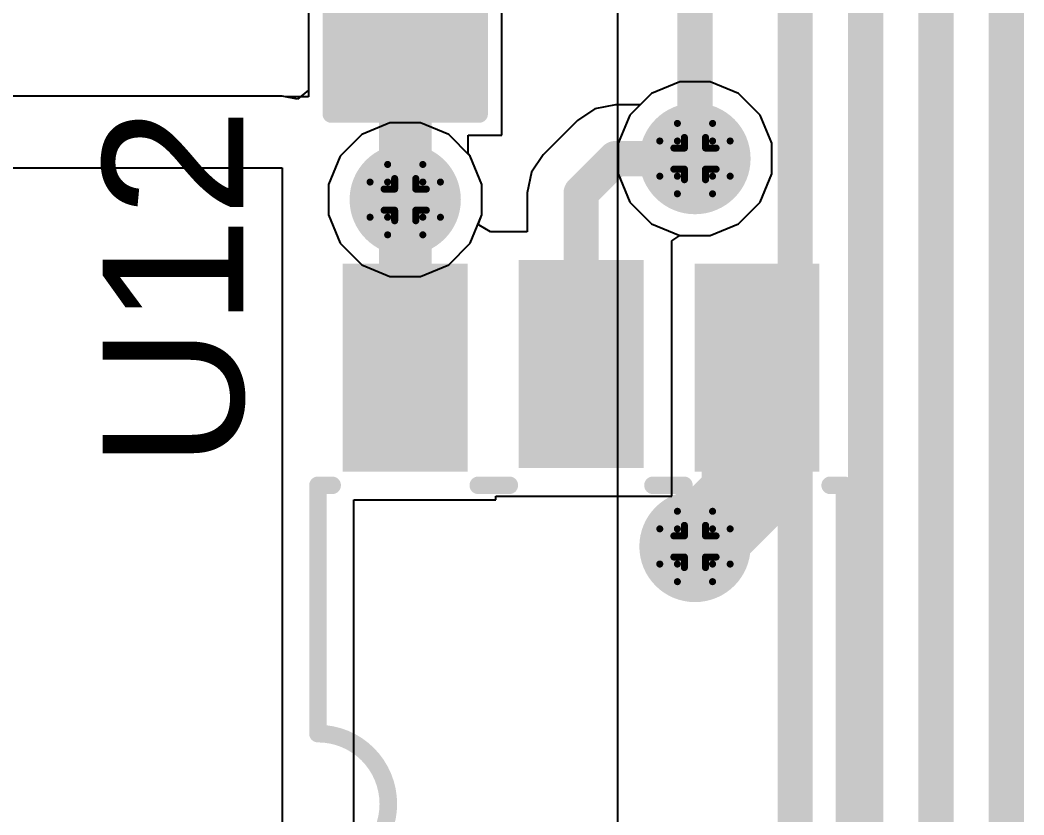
# Model space of a CAD drawing. Header units: inches. Extents: x -3 to 5259, y -3 to 5282.
# Drawn here: x 58.71 to 65.96, y 19.22 to 24.95 of the extents above; entities that cross this region are included whole.
import ezdxf

# ---------------------------------------------------------------- set-up
doc = ezdxf.new("R2010")
doc.units = ezdxf.units.IN
for name, color, linetype in [('Bottom Layer', 5, 'Continuous'), ('Bottom Solder', 6, 'Continuous'), ('Drill Drawing', 1, 'Continuous'), ('Layer 1', 16, 'Continuous'), ('Layer 2', 76, 'Continuous'), ('Top Layer', 1, 'Continuous'), ('Top Overlay', 2, 'Continuous'), ('Top Paste', 8, 'Continuous'), ('Top Solder', 216, 'Continuous'), ('Via Holes', 16, 'Continuous')]:
    doc.layers.add(name, color=color, linetype=linetype)
doc.styles.add('Arial', font='', dxfattribs={"height": 0.2})
doc.styles.get('Arial').set_extended_font_data('Arial')

# ---------------------------------------------------------------- blocks, each defined once
blk = doc.blocks.new('SO_5_16')
at = {"layer": 'Top Layer'}
for points in [[(-3.84985387, 0.8699995300000001), (-3.84985387, 1.67000047), (-2.44985413, 1.67000047), (-2.44985413, 0.8699995300000001)], [(2.44985413, 0.8699995300000001), (2.44985413, 1.67000047), (3.84985387, 1.67000047), (3.84985387, 0.8699995300000001)], [(2.47500013, -0.4000004699999999), (2.47500013, 0.4000004700000001), (3.87499987, 0.4000004699999999), (3.87499987, -0.4000004700000001)], [(-3.87499987, -1.67000047), (-3.87499987, -0.8699995300000001), (-2.47500013, -0.8699995300000001), (-2.47500013, -1.67000047)], [(2.44985413, -1.67000047), (2.44985413, -0.8699995300000001), (3.84985387, -0.8699995300000001), (3.84985387, -1.67000047)]]:
    blk.add_hatch(color=1, dxfattribs=at).paths.add_polyline_path(points)
at = {"layer": 'Top Paste'}
for points in [[(-3.84985387, 0.8699995300000001), (-3.84985387, 1.67000047), (-2.44985413, 1.67000047), (-2.44985413, 0.8699995300000001)], [(2.44985413, 0.8699995300000001), (2.44985413, 1.67000047), (3.84985387, 1.67000047), (3.84985387, 0.8699995300000001)], [(2.47500013, -0.4000004699999999), (2.47500013, 0.4000004700000001), (3.87499987, 0.4000004699999999), (3.87499987, -0.4000004700000001)], [(-3.87499987, -1.67000047), (-3.87499987, -0.8699995300000001), (-2.47500013, -0.8699995300000001), (-2.47500013, -1.67000047)], [(2.44985413, -1.67000047), (2.44985413, -0.8699995300000001), (3.84985387, -0.8699995300000001), (3.84985387, -1.67000047)]]:
    blk.add_hatch(color=8, dxfattribs=at).paths.add_polyline_path(points)
at = {"layer": 'Top Solder'}
for points in [[(-3.90065387, 0.81919953), (-3.90065387, 1.72080047), (-2.39905413, 1.72080047), (-2.39905413, 0.81919953)], [(2.39905413, 0.81919953), (2.39905413, 1.72080047), (3.90065387, 1.72080047), (3.90065387, 0.81919953)], [(2.42420013, -0.4508004699999999), (2.42420013, 0.45080047), (3.92579987, 0.4508004699999999), (3.92579987, -0.45080047)], [(-3.92579987, -1.72080047), (-3.92579987, -0.81919953), (-2.42420013, -0.81919953), (-2.42420013, -1.72080047)], [(2.39905413, -1.72080047), (2.39905413, -0.81919953), (3.90065387, -0.81919953), (3.90065387, -1.72080047)]]:
    blk.add_hatch(color=216, dxfattribs=at).paths.add_polyline_path(points)
at = {"layer": 'Top Overlay'}
for points in [[(-2.29997, 1.8998692, 0.127, 0.127, 0), (-2.29997, 1.797685, 0.127, 0.127, 0)], [(-2.29997, 1.8998692, 0.127, 0.127, 0), (-0.5079745999999999, 1.8998692, 0.127, 0.127, 0)], [(0.508, 1.8998692, 0.127, 0.127, -0.9999999999999999), (-0.507746, 1.8998184, 0.127, 0.127, 0)], [(0.5080254, 1.8998692, 0.127, 0.127, 0), (2.2999954, 1.8998692, 0.127, 0.127, 0)], [(2.2999954, 1.8998692, 0.127, 0.127, 0), (2.2999954, 1.797685, 0.127, 0.127, 0)], [(2.2999954, 1.8998692, 0.127, 0.127, 0), (2.2999954, 1.797812, 0.127, 0.127, 0)], [(-4.115054, 1.4224, 0.127, 0.127, 0), (-3.988054, 1.2954, 0.127, 0.127, 0)], [(-4.115054, 1.4224, 0.127, 0.127, 0), (-4.115054, 1.1684, 0.127, 0.127, 0)], [(-3.988054, 1.2954, 0.127, 0.127, 0), (-4.115054, 1.1684, 0.127, 0.127, 0)], [(-2.29997, 0.7421118, 0.127, 0.127, 0), (-2.29997, -0.7421371999999999, 0.127, 0.127, 0)], [(2.2999954, 0.742188, 0.127, 0.127, 0), (2.2999954, 0.5186426, 0.127, 0.127, 0)], [(2.2999954, -0.5188965999999999, 0.127, 0.127, 0), (2.2999954, -0.742188, 0.127, 0.127, 0)], [(-2.29997, -1.798066, 0.127, 0.127, 0), (-2.29997, -1.9000724, 0.127, 0.127, 0)], [(2.2999954, -1.7978882, 0.127, 0.127, 0), (2.2999954, -1.9000724, 0.127, 0.127, 0)], [(-2.29997, -1.9000724, 0.127, 0.127, 0), (2.2999954, -1.9000724, 0.127, 0.127, 0)]]:
    blk.add_lwpolyline(points, format="xyseb", dxfattribs=at)
for points in [[(-2.33172, 1.8998692, 0.0635, 0.0635, 1), (-2.26822, 1.8998692, 0.0635, 0.0635, 1)], [(-2.33172, 1.8998692, 0.0635, 0.0635, 1), (-2.26822, 1.8998692, 0.0635, 0.0635, 1)], [(-0.5397246, 1.8998692, 0.0635, 0.0635, 1), (-0.4762245999999999, 1.8998692, 0.0635, 0.0635, 1)], [(-0.539496, 1.8998184, 0.0635, 0.0635, 1), (-0.475996, 1.8998184, 0.0635, 0.0635, 1)], [(0.47625, 1.8998692, 0.0635, 0.0635, 1), (0.5397500000000001, 1.8998692, 0.0635, 0.0635, 1)], [(0.4762754, 1.8998692, 0.0635, 0.0635, 1), (0.5397753999999999, 1.8998692, 0.0635, 0.0635, 1)], [(2.2682454, 1.8998692, 0.0635, 0.0635, 1), (2.3317454, 1.8998692, 0.0635, 0.0635, 1)], [(2.2682454, 1.8998692, 0.0635, 0.0635, 1), (2.3317454, 1.8998692, 0.0635, 0.0635, 1)], [(2.2682454, 1.8998692, 0.0635, 0.0635, 1), (2.3317454, 1.8998692, 0.0635, 0.0635, 1)], [(-2.33172, 1.797685, 0.0635, 0.0635, 1), (-2.26822, 1.797685, 0.0635, 0.0635, 1)], [(2.2682454, 1.797812, 0.0635, 0.0635, 1), (2.3317454, 1.797812, 0.0635, 0.0635, 1)], [(2.2682454, 1.797685, 0.0635, 0.0635, 1), (2.3317454, 1.797685, 0.0635, 0.0635, 1)], [(-4.146803999999999, 1.4224, 0.0635, 0.0635, 1), (-4.083303999999999, 1.4224, 0.0635, 0.0635, 1)], [(-4.146803999999999, 1.4224, 0.0635, 0.0635, 1), (-4.083303999999999, 1.4224, 0.0635, 0.0635, 1)], [(-4.019804, 1.2954, 0.0635, 0.0635, 1), (-3.956304, 1.2954, 0.0635, 0.0635, 1)], [(-4.019804, 1.2954, 0.0635, 0.0635, 1), (-3.956304, 1.2954, 0.0635, 0.0635, 1)], [(-4.146803999999999, 1.1684, 0.0635, 0.0635, 1), (-4.083303999999999, 1.1684, 0.0635, 0.0635, 1)], [(-4.146803999999999, 1.1684, 0.0635, 0.0635, 1), (-4.083303999999999, 1.1684, 0.0635, 0.0635, 1)], [(-2.33172, 0.7421118, 0.0635, 0.0635, 1), (-2.26822, 0.7421118, 0.0635, 0.0635, 1)], [(2.2682454, 0.742188, 0.0635, 0.0635, 1), (2.3317454, 0.742188, 0.0635, 0.0635, 1)], [(2.2682454, 0.5186426, 0.0635, 0.0635, 1), (2.3317454, 0.5186426, 0.0635, 0.0635, 1)], [(2.2682454, -0.5188965999999999, 0.0635, 0.0635, 1), (2.3317454, -0.5188965999999999, 0.0635, 0.0635, 1)], [(-2.33172, -0.7421371999999999, 0.0635, 0.0635, 1), (-2.26822, -0.7421371999999999, 0.0635, 0.0635, 1)], [(2.2682454, -0.742188, 0.0635, 0.0635, 1), (2.3317454, -0.742188, 0.0635, 0.0635, 1)], [(-2.33172, -1.798066, 0.0635, 0.0635, 1), (-2.26822, -1.798066, 0.0635, 0.0635, 1)], [(2.2682454, -1.7978882, 0.0635, 0.0635, 1), (2.3317454, -1.7978882, 0.0635, 0.0635, 1)], [(-2.33172, -1.9000724, 0.0635, 0.0635, 1), (-2.26822, -1.9000724, 0.0635, 0.0635, 1)], [(-2.33172, -1.9000724, 0.0635, 0.0635, 1), (-2.26822, -1.9000724, 0.0635, 0.0635, 1)], [(2.2682454, -1.9000724, 0.0635, 0.0635, 1), (2.3317454, -1.9000724, 0.0635, 0.0635, 1)], [(2.2682454, -1.9000724, 0.0635, 0.0635, 1), (2.3317454, -1.9000724, 0.0635, 0.0635, 1)]]:
    blk.add_lwpolyline(points, format="xyseb", close=True, dxfattribs=at)
blk = doc.blocks.new('C___0603_235')
at = {"layer": 'Top Layer'}
for points in [[(-0.3809999999999999, 0.4445), (-0.3809999999999999, -0.4445), (-1.143, -0.4445), (-1.143, 0.4445)], [(1.143, 0.4445), (1.143, -0.4445), (0.3809999999999999, -0.4445), (0.3809999999999999, 0.4445)]]:
    blk.add_hatch(color=1, dxfattribs=at).paths.add_polyline_path(points)
at = {"layer": 'Top Paste'}
for points in [[(-0.3809999999999999, 0.4445), (-0.3809999999999999, -0.4445), (-1.143, -0.4445), (-1.143, 0.4445)], [(1.143, 0.4445), (1.143, -0.4445), (0.3809999999999999, -0.4445), (0.3809999999999999, 0.4445)]]:
    blk.add_hatch(color=8, dxfattribs=at).paths.add_polyline_path(points)
at = {"layer": 'Top Solder'}
for points in [[(-0.3210001199999999, 0.50449988), (-0.3210001199999999, -0.50449988), (-1.20299988, -0.50449988), (-1.20299988, 0.50449988)], [(1.20299988, 0.50449988), (1.20299988, -0.50449988), (0.3210001199999999, -0.50449988), (0.3210001199999999, 0.50449988)]]:
    blk.add_hatch(color=216, dxfattribs=at).paths.add_polyline_path(points)
at = {"layer": 'Top Overlay'}
for points in [[(-1.2446, 0.5334, 0.127, 0.127, 0), (-0.4571999999999999, 0.5334, 0.127, 0.127, 0)], [(-1.2446, 0.5334, 0.127, 0.127, 0), (-1.2446, -0.5334, 0.127, 0.127, 0)], [(0.4571999999999999, 0.5334, 0.127, 0.127, 0), (1.2446, 0.5334, 0.127, 0.127, 0)], [(1.2446, 0.5334, 0.127, 0.127, 0), (1.2446, -0.5334, 0.127, 0.127, 0)], [(-1.2446, -0.5334, 0.127, 0.127, 0), (-0.4571999999999999, -0.5334, 0.127, 0.127, 0)], [(0.4571999999999999, -0.5334, 0.127, 0.127, 0), (1.2446, -0.5334, 0.127, 0.127, 0)]]:
    blk.add_lwpolyline(points, format="xyseb", dxfattribs=at)
for points in [[(-1.27635, 0.5334, 0.0635, 0.0635, 1), (-1.21285, 0.5334, 0.0635, 0.0635, 1)], [(-1.27635, 0.5334, 0.0635, 0.0635, 1), (-1.21285, 0.5334, 0.0635, 0.0635, 1)], [(-0.4889499999999999, 0.5334, 0.0635, 0.0635, 1), (-0.42545, 0.5334, 0.0635, 0.0635, 1)], [(0.42545, 0.5334, 0.0635, 0.0635, 1), (0.4889499999999999, 0.5334, 0.0635, 0.0635, 1)], [(1.21285, 0.5334, 0.0635, 0.0635, 1), (1.27635, 0.5334, 0.0635, 0.0635, 1)], [(1.21285, 0.5334, 0.0635, 0.0635, 1), (1.27635, 0.5334, 0.0635, 0.0635, 1)], [(-1.27635, -0.5334, 0.0635, 0.0635, 1), (-1.21285, -0.5334, 0.0635, 0.0635, 1)], [(-1.27635, -0.5334, 0.0635, 0.0635, 1), (-1.21285, -0.5334, 0.0635, 0.0635, 1)], [(-0.4889499999999999, -0.5334, 0.0635, 0.0635, 1), (-0.42545, -0.5334, 0.0635, 0.0635, 1)], [(0.42545, -0.5334, 0.0635, 0.0635, 1), (0.4889499999999999, -0.5334, 0.0635, 0.0635, 1)], [(1.21285, -0.5334, 0.0635, 0.0635, 1), (1.27635, -0.5334, 0.0635, 0.0635, 1)], [(1.21285, -0.5334, 0.0635, 0.0635, 1), (1.27635, -0.5334, 0.0635, 0.0635, 1)]]:
    blk.add_lwpolyline(points, format="xyseb", close=True, dxfattribs=at)

msp = doc.modelspace()

# ---------------------------------------------------------------- hatches: boundary and pattern name
at = {"layer": 'Bottom Layer'}
h = msp.add_hatch(color=5, dxfattribs=at)
edge = h.paths.add_edge_path()
edge.add_arc((63.58434324, 23.9531525), 0.2999994, 0, 360)
h = msp.add_hatch(color=5, dxfattribs=at)
edge = h.paths.add_edge_path()
edge.add_arc((61.4925364, 23.65697326), 0.2999994, 0, 360)
h = msp.add_hatch(color=5, dxfattribs=at)
edge = h.paths.add_edge_path()
edge.add_arc((63.58434324, 21.1538693), 0.2999994, 0, 360)
at = {"layer": 'Bottom Solder'}
h = msp.add_hatch(color=6, dxfattribs=at)
edge = h.paths.add_edge_path()
edge.add_arc((63.58434324, 23.9531525), 0.4015993999999999, 0, 360)
h = msp.add_hatch(color=6, dxfattribs=at)
edge = h.paths.add_edge_path()
edge.add_arc((61.4925364, 23.65697326), 0.4015993999999999, 0, 360)
h = msp.add_hatch(color=6, dxfattribs=at)
edge = h.paths.add_edge_path()
edge.add_arc((63.58434324, 21.1538693), 0.4015993999999999, 0, 360)
at = {"layer": 'Layer 1'}
h = msp.add_hatch(color=16, dxfattribs=at)
edge = h.paths.add_edge_path()
edge.add_arc((63.58434324, 23.9531525), 0.2999994, 0, 360)
h = msp.add_hatch(color=16, dxfattribs=at)
edge = h.paths.add_edge_path()
edge.add_arc((61.4925364, 23.65697326), 0.2999994, 0, 360)
h = msp.add_hatch(color=16, dxfattribs=at)
edge = h.paths.add_edge_path()
edge.add_arc((63.58434324, 21.1538693), 0.2999994, 0, 360)
at = {"layer": 'Layer 2'}
h = msp.add_hatch(color=76, dxfattribs=at)
edge = h.paths.add_edge_path()
edge.add_arc((63.58434324, 23.9531525), 0.2999994, 0, 360)
h = msp.add_hatch(color=76, dxfattribs=at)
edge = h.paths.add_edge_path()
edge.add_arc((61.4925364, 23.65697326), 0.2999994, 0, 360)
h = msp.add_hatch(color=76, dxfattribs=at)
edge = h.paths.add_edge_path()
edge.add_arc((63.58434324, 21.1538693), 0.2999994, 0, 360)
at = {"layer": 'Top Layer'}
h = msp.add_hatch(color=1, dxfattribs=at)
edge = h.paths.add_edge_path()
edge.add_arc((63.58434324, 23.9531525), 0.2999994, 0, 360)
h = msp.add_hatch(color=1, dxfattribs=at)
edge = h.paths.add_edge_path()
edge.add_arc((61.4925364, 23.65697326), 0.2999994, 0, 360)
h = msp.add_hatch(color=1, dxfattribs=at)
edge = h.paths.add_edge_path()
edge.add_arc((63.58434324, 21.1538693), 0.2999994, 0, 360)
at = {"layer": 'Top Solder'}
h = msp.add_hatch(color=216, dxfattribs=at)
edge = h.paths.add_edge_path()
edge.add_arc((63.58434324, 23.9531525), 0.4015993999999999, 0, 360)
h = msp.add_hatch(color=216, dxfattribs=at)
edge = h.paths.add_edge_path()
edge.add_arc((61.4925364, 23.65697326), 0.4015993999999999, 0, 360)
h = msp.add_hatch(color=216, dxfattribs=at)
edge = h.paths.add_edge_path()
edge.add_arc((63.58434324, 21.1538693), 0.4015993999999999, 0, 360)
at = {"layer": 'Via Holes'}
h = msp.add_hatch(color=7, dxfattribs=at)
edge = h.paths.add_edge_path()
edge.add_arc((63.58434324, 23.9531525), 0.1499997, 0, 360)
h = msp.add_hatch(color=7, dxfattribs=at)
edge = h.paths.add_edge_path()
edge.add_arc((61.4925364, 23.65697326), 0.1499997, 0, 360)
h = msp.add_hatch(color=7, dxfattribs=at)
edge = h.paths.add_edge_path()
edge.add_arc((63.58434324, 21.1538693), 0.1499997, 0, 360)

# ---------------------------------------------------------------- linework, layer by layer
at = {"layer": 'Bottom Layer'}
for p, q in [((63.47414534, 24.5071519), (63.27052877999999, 24.4228112)), ((63.47414534, 24.5071519), (63.27052877999999, 24.4228112)), ((63.69454114, 24.5071519), (63.47414534, 24.5071519)), ((63.69454114, 24.5071519), (63.47414534, 24.5071519)), ((63.8981577, 24.4228112), (63.69454114, 24.5071519)), ((63.8981577, 24.4228112), (63.69454114, 24.5071519)), ((63.27052877999999, 24.4228112), (63.11468453999999, 24.26696696)), ((63.27052877999999, 24.4228112), (63.11468453999999, 24.26696696)), ((64.05400193999999, 24.26696696), (63.8981577, 24.4228112)), ((64.05400193999999, 24.26696696), (63.8981577, 24.4228112)), ((61.3823385, 24.21097266), (61.17872194, 24.12663196)), ((61.3823385, 24.21097266), (61.17872194, 24.12663196)), ((61.6027343, 24.21097266), (61.3823385, 24.21097266)), ((61.6027343, 24.21097266), (61.3823385, 24.21097266)), ((61.80635085999999, 24.12663196), (61.6027343, 24.21097266)), ((61.80635085999999, 24.12663196), (61.6027343, 24.21097266)), ((63.11468453999999, 24.26696696), (63.03034383999999, 24.0633504)), ((63.11468453999999, 24.26696696), (63.03034383999999, 24.0633504)), ((64.13834263999999, 24.0633504), (64.05400193999999, 24.26696696)), ((64.13834263999999, 24.0633504), (64.05400193999999, 24.26696696)), ((61.17872194, 24.12663196), (61.0228777, 23.97078772)), ((61.17872194, 24.12663196), (61.0228777, 23.97078772)), ((61.9621951, 23.97078772), (61.80635085999999, 24.12663196)), ((61.9621951, 23.97078772), (61.80635085999999, 24.12663196)), ((63.03034383999999, 24.0633504), (63.03034383999999, 23.8429546)), ((63.03034383999999, 24.0633504), (63.03034383999999, 23.8429546)), ((64.13834263999999, 23.8429546), (64.13834263999999, 24.0633504)), ((64.13834263999999, 23.8429546), (64.13834263999999, 24.0633504)), ((61.0228777, 23.97078772), (60.938537, 23.76717116)), ((61.0228777, 23.97078772), (60.938537, 23.76717116)), ((62.04653579999999, 23.76717116), (61.9621951, 23.97078772)), ((62.04653579999999, 23.76717116), (61.9621951, 23.97078772)), ((63.03034383999999, 23.8429546), (63.11468453999999, 23.63933804)), ((63.03034383999999, 23.8429546), (63.11468453999999, 23.63933804)), ((64.05400193999999, 23.63933804), (64.13834263999999, 23.8429546)), ((64.05400193999999, 23.63933804), (64.13834263999999, 23.8429546)), ((60.938537, 23.76717116), (60.938537, 23.54677536)), ((60.938537, 23.76717116), (60.938537, 23.54677536)), ((62.04653579999999, 23.54677536), (62.04653579999999, 23.76717116)), ((62.04653579999999, 23.54677536), (62.04653579999999, 23.76717116)), ((63.11468453999999, 23.63933804), (63.27052877999999, 23.4834938)), ((63.11468453999999, 23.63933804), (63.27052877999999, 23.4834938)), ((63.8981577, 23.4834938), (64.05400193999999, 23.63933804)), ((63.8981577, 23.4834938), (64.05400193999999, 23.63933804)), ((60.938537, 23.54677536), (61.0228777, 23.3431588)), ((60.938537, 23.54677536), (61.0228777, 23.3431588)), ((61.9621951, 23.3431588), (62.04653579999999, 23.54677536)), ((61.9621951, 23.3431588), (62.04653579999999, 23.54677536)), ((63.27052877999999, 23.4834938), (63.47414534, 23.3991531)), ((63.27052877999999, 23.4834938), (63.47414534, 23.3991531)), ((63.69454114, 23.3991531), (63.8981577, 23.4834938)), ((63.69454114, 23.3991531), (63.8981577, 23.4834938)), ((61.0228777, 23.3431588), (61.17872194, 23.18731456)), ((61.0228777, 23.3431588), (61.17872194, 23.18731456)), ((61.80635085999999, 23.18731456), (61.9621951, 23.3431588)), ((61.80635085999999, 23.18731456), (61.9621951, 23.3431588)), ((63.47414534, 23.3991531), (63.69454114, 23.3991531)), ((63.47414534, 23.3991531), (63.69454114, 23.3991531)), ((61.17872194, 23.18731456), (61.3823385, 23.10297386)), ((61.17872194, 23.18731456), (61.3823385, 23.10297386)), ((61.6027343, 23.10297386), (61.80635085999999, 23.18731456)), ((61.6027343, 23.10297386), (61.80635085999999, 23.18731456)), ((61.3823385, 23.10297386), (61.6027343, 23.10297386)), ((61.3823385, 23.10297386), (61.6027343, 23.10297386))]:
    msp.add_line(p, q, dxfattribs=at)
at = {"layer": 'Drill Drawing'}
for points in [[(63.45734323999999, 24.0801525, 0.0508, 0.0508, 0), (63.45734323999999, 24.2071525, 0.0508, 0.0508, 0)], [(63.45734323999999, 24.2071525, 0.0508, 0.0508, 0), (63.71134323999999, 24.2071525, 0.0508, 0.0508, 0)], [(63.71134323999999, 24.0801525, 0.0508, 0.0508, 0), (63.71134323999999, 24.2071525, 0.0508, 0.0508, 0)], [(63.33034324, 23.8261525, 0.0508, 0.0508, 0), (63.33034324, 24.0801525, 0.0508, 0.0508, 0)], [(63.33034324, 24.0801525, 0.0508, 0.0508, 0), (63.45734323999999, 24.0801525, 0.0508, 0.0508, 0)], [(63.50814323999999, 24.0293525, 0.0508, 0.0508, 0), (63.50814323999999, 24.1055525, 0.0508, 0.0508, 0)], [(63.50814323999999, 24.1055525, 0.0508, 0.0508, 0), (63.66054324, 24.1055525, 0.0508, 0.0508, 0)], [(63.66054324, 24.0293525, 0.0508, 0.0508, 0), (63.66054324, 24.1055525, 0.0508, 0.0508, 0)], [(63.71134323999999, 24.0801525, 0.0508, 0.0508, 0), (63.83834324, 24.0801525, 0.0508, 0.0508, 0)], [(63.83834324, 23.8261525, 0.0508, 0.0508, 0), (63.83834324, 24.0801525, 0.0508, 0.0508, 0)], [(63.43194324, 23.8769525, 0.0508, 0.0508, 0), (63.43194324, 24.0293525, 0.0508, 0.0508, 0)], [(63.43194324, 24.0293525, 0.0508, 0.0508, 0), (63.50814323999999, 24.0293525, 0.0508, 0.0508, 0)], [(63.66054324, 24.0293525, 0.0508, 0.0508, 0), (63.73674324, 24.0293525, 0.0508, 0.0508, 0)], [(63.73674324, 23.8769525, 0.0508, 0.0508, 0), (63.73674324, 24.0293525, 0.0508, 0.0508, 0)], [(61.3655364, 23.78397326, 0.0508, 0.0508, 0), (61.3655364, 23.91097326, 0.0508, 0.0508, 0)], [(61.3655364, 23.91097326, 0.0508, 0.0508, 0), (61.61953639999999, 23.91097326, 0.0508, 0.0508, 0)], [(61.61953639999999, 23.78397326, 0.0508, 0.0508, 0), (61.61953639999999, 23.91097326, 0.0508, 0.0508, 0)], [(63.33034324, 23.8261525, 0.0508, 0.0508, 0), (63.45734323999999, 23.8261525, 0.0508, 0.0508, 0)], [(63.43194324, 23.8769525, 0.0508, 0.0508, 0), (63.50814323999999, 23.8769525, 0.0508, 0.0508, 0)], [(63.45734323999999, 23.6991525, 0.0508, 0.0508, 0), (63.45734323999999, 23.8261525, 0.0508, 0.0508, 0)], [(63.50814323999999, 23.8007525, 0.0508, 0.0508, 0), (63.50814323999999, 23.8769525, 0.0508, 0.0508, 0)], [(63.66054324, 23.8769525, 0.0508, 0.0508, 0), (63.73674324, 23.8769525, 0.0508, 0.0508, 0)], [(63.66054324, 23.8007525, 0.0508, 0.0508, 0), (63.66054324, 23.8769525, 0.0508, 0.0508, 0)], [(63.71134323999999, 23.8261525, 0.0508, 0.0508, 0), (63.83834324, 23.8261525, 0.0508, 0.0508, 0)], [(63.71134323999999, 23.6991525, 0.0508, 0.0508, 0), (63.71134323999999, 23.8261525, 0.0508, 0.0508, 0)], [(61.2385364, 23.52997326, 0.0508, 0.0508, 0), (61.2385364, 23.78397326, 0.0508, 0.0508, 0)], [(61.2385364, 23.78397326, 0.0508, 0.0508, 0), (61.3655364, 23.78397326, 0.0508, 0.0508, 0)], [(61.41633639999999, 23.73317326, 0.0508, 0.0508, 0), (61.41633639999999, 23.80937326, 0.0508, 0.0508, 0)], [(61.41633639999999, 23.80937326, 0.0508, 0.0508, 0), (61.5687364, 23.80937326, 0.0508, 0.0508, 0)], [(61.5687364, 23.73317326, 0.0508, 0.0508, 0), (61.5687364, 23.80937326, 0.0508, 0.0508, 0)], [(61.61953639999999, 23.78397326, 0.0508, 0.0508, 0), (61.7465364, 23.78397326, 0.0508, 0.0508, 0)], [(61.7465364, 23.52997326, 0.0508, 0.0508, 0), (61.7465364, 23.78397326, 0.0508, 0.0508, 0)], [(63.50814323999999, 23.8007525, 0.0508, 0.0508, 0), (63.66054324, 23.8007525, 0.0508, 0.0508, 0)], [(61.3401364, 23.58077326, 0.0508, 0.0508, 0), (61.3401364, 23.73317326, 0.0508, 0.0508, 0)], [(61.3401364, 23.73317326, 0.0508, 0.0508, 0), (61.41633639999999, 23.73317326, 0.0508, 0.0508, 0)], [(61.5687364, 23.73317326, 0.0508, 0.0508, 0), (61.6449364, 23.73317326, 0.0508, 0.0508, 0)], [(61.6449364, 23.58077326, 0.0508, 0.0508, 0), (61.6449364, 23.73317326, 0.0508, 0.0508, 0)], [(63.45734323999999, 23.6991525, 0.0508, 0.0508, 0), (63.71134323999999, 23.6991525, 0.0508, 0.0508, 0)], [(61.2385364, 23.52997326, 0.0508, 0.0508, 0), (61.3655364, 23.52997326, 0.0508, 0.0508, 0)], [(61.3401364, 23.58077326, 0.0508, 0.0508, 0), (61.41633639999999, 23.58077326, 0.0508, 0.0508, 0)], [(61.3655364, 23.40297326, 0.0508, 0.0508, 0), (61.3655364, 23.52997326, 0.0508, 0.0508, 0)], [(61.41633639999999, 23.50457326, 0.0508, 0.0508, 0), (61.41633639999999, 23.58077326, 0.0508, 0.0508, 0)], [(61.5687364, 23.58077326, 0.0508, 0.0508, 0), (61.6449364, 23.58077326, 0.0508, 0.0508, 0)], [(61.5687364, 23.50457326, 0.0508, 0.0508, 0), (61.5687364, 23.58077326, 0.0508, 0.0508, 0)], [(61.61953639999999, 23.52997326, 0.0508, 0.0508, 0), (61.7465364, 23.52997326, 0.0508, 0.0508, 0)], [(61.61953639999999, 23.40297326, 0.0508, 0.0508, 0), (61.61953639999999, 23.52997326, 0.0508, 0.0508, 0)], [(61.41633639999999, 23.50457326, 0.0508, 0.0508, 0), (61.5687364, 23.50457326, 0.0508, 0.0508, 0)], [(61.3655364, 23.40297326, 0.0508, 0.0508, 0), (61.61953639999999, 23.40297326, 0.0508, 0.0508, 0)], [(63.45734323999999, 21.2808693, 0.0508, 0.0508, 0), (63.45734323999999, 21.4078693, 0.0508, 0.0508, 0)], [(63.45734323999999, 21.4078693, 0.0508, 0.0508, 0), (63.71134323999999, 21.4078693, 0.0508, 0.0508, 0)], [(63.71134323999999, 21.2808693, 0.0508, 0.0508, 0), (63.71134323999999, 21.4078693, 0.0508, 0.0508, 0)], [(63.50814323999999, 21.2300693, 0.0508, 0.0508, 0), (63.50814323999999, 21.3062693, 0.0508, 0.0508, 0)], [(63.50814323999999, 21.3062693, 0.0508, 0.0508, 0), (63.66054324, 21.3062693, 0.0508, 0.0508, 0)], [(63.66054324, 21.2300693, 0.0508, 0.0508, 0), (63.66054324, 21.3062693, 0.0508, 0.0508, 0)], [(63.33034324, 21.0268693, 0.0508, 0.0508, 0), (63.33034324, 21.2808693, 0.0508, 0.0508, 0)], [(63.33034324, 21.2808693, 0.0508, 0.0508, 0), (63.45734323999999, 21.2808693, 0.0508, 0.0508, 0)], [(63.43194324, 21.0776693, 0.0508, 0.0508, 0), (63.43194324, 21.2300693, 0.0508, 0.0508, 0)], [(63.43194324, 21.2300693, 0.0508, 0.0508, 0), (63.50814323999999, 21.2300693, 0.0508, 0.0508, 0)], [(63.66054324, 21.2300693, 0.0508, 0.0508, 0), (63.73674324, 21.2300693, 0.0508, 0.0508, 0)], [(63.71134323999999, 21.2808693, 0.0508, 0.0508, 0), (63.83834324, 21.2808693, 0.0508, 0.0508, 0)], [(63.73674324, 21.0776693, 0.0508, 0.0508, 0), (63.73674324, 21.2300693, 0.0508, 0.0508, 0)], [(63.83834324, 21.0268693, 0.0508, 0.0508, 0), (63.83834324, 21.2808693, 0.0508, 0.0508, 0)], [(63.43194324, 21.0776693, 0.0508, 0.0508, 0), (63.50814323999999, 21.0776693, 0.0508, 0.0508, 0)], [(63.50814323999999, 21.0014693, 0.0508, 0.0508, 0), (63.50814323999999, 21.0776693, 0.0508, 0.0508, 0)], [(63.66054324, 21.0776693, 0.0508, 0.0508, 0), (63.73674324, 21.0776693, 0.0508, 0.0508, 0)], [(63.66054324, 21.0014693, 0.0508, 0.0508, 0), (63.66054324, 21.0776693, 0.0508, 0.0508, 0)], [(63.33034324, 21.0268693, 0.0508, 0.0508, 0), (63.45734323999999, 21.0268693, 0.0508, 0.0508, 0)], [(63.45734323999999, 20.8998693, 0.0508, 0.0508, 0), (63.45734323999999, 21.0268693, 0.0508, 0.0508, 0)], [(63.50814323999999, 21.0014693, 0.0508, 0.0508, 0), (63.66054324, 21.0014693, 0.0508, 0.0508, 0)], [(63.71134323999999, 21.0268693, 0.0508, 0.0508, 0), (63.83834324, 21.0268693, 0.0508, 0.0508, 0)], [(63.71134323999999, 20.8998693, 0.0508, 0.0508, 0), (63.71134323999999, 21.0268693, 0.0508, 0.0508, 0)], [(63.45734323999999, 20.8998693, 0.0508, 0.0508, 0), (63.71134323999999, 20.8998693, 0.0508, 0.0508, 0)]]:
    msp.add_lwpolyline(points, format="xyseb", dxfattribs=at)
for points in [[(63.44464323999999, 24.2071525, 0.0254, 0.0254, 1), (63.47004324, 24.2071525, 0.0254, 0.0254, 1)], [(63.44464323999999, 24.2071525, 0.0254, 0.0254, 1), (63.47004324, 24.2071525, 0.0254, 0.0254, 1)], [(63.69864324, 24.2071525, 0.0254, 0.0254, 1), (63.72404323999999, 24.2071525, 0.0254, 0.0254, 1)], [(63.69864324, 24.2071525, 0.0254, 0.0254, 1), (63.72404323999999, 24.2071525, 0.0254, 0.0254, 1)], [(63.31764324, 24.0801525, 0.0254, 0.0254, 1), (63.34304323999999, 24.0801525, 0.0254, 0.0254, 1)], [(63.31764324, 24.0801525, 0.0254, 0.0254, 1), (63.34304323999999, 24.0801525, 0.0254, 0.0254, 1)], [(63.44464323999999, 24.0801525, 0.0254, 0.0254, 1), (63.47004324, 24.0801525, 0.0254, 0.0254, 1)], [(63.44464323999999, 24.0801525, 0.0254, 0.0254, 1), (63.47004324, 24.0801525, 0.0254, 0.0254, 1)], [(63.49544324, 24.1055525, 0.0254, 0.0254, 1), (63.52084324, 24.1055525, 0.0254, 0.0254, 1)], [(63.49544324, 24.1055525, 0.0254, 0.0254, 1), (63.52084324, 24.1055525, 0.0254, 0.0254, 1)], [(63.64784323999999, 24.1055525, 0.0254, 0.0254, 1), (63.67324324, 24.1055525, 0.0254, 0.0254, 1)], [(63.64784323999999, 24.1055525, 0.0254, 0.0254, 1), (63.67324324, 24.1055525, 0.0254, 0.0254, 1)], [(63.69864324, 24.0801525, 0.0254, 0.0254, 1), (63.72404323999999, 24.0801525, 0.0254, 0.0254, 1)], [(63.69864324, 24.0801525, 0.0254, 0.0254, 1), (63.72404323999999, 24.0801525, 0.0254, 0.0254, 1)], [(63.82564324, 24.0801525, 0.0254, 0.0254, 1), (63.85104324, 24.0801525, 0.0254, 0.0254, 1)], [(63.82564324, 24.0801525, 0.0254, 0.0254, 1), (63.85104324, 24.0801525, 0.0254, 0.0254, 1)], [(63.41924323999999, 24.0293525, 0.0254, 0.0254, 1), (63.44464323999999, 24.0293525, 0.0254, 0.0254, 1)], [(63.41924323999999, 24.0293525, 0.0254, 0.0254, 1), (63.44464323999999, 24.0293525, 0.0254, 0.0254, 1)], [(63.49544324, 24.0293525, 0.0254, 0.0254, 1), (63.52084324, 24.0293525, 0.0254, 0.0254, 1)], [(63.49544324, 24.0293525, 0.0254, 0.0254, 1), (63.52084324, 24.0293525, 0.0254, 0.0254, 1)], [(63.64784323999999, 24.0293525, 0.0254, 0.0254, 1), (63.67324324, 24.0293525, 0.0254, 0.0254, 1)], [(63.64784323999999, 24.0293525, 0.0254, 0.0254, 1), (63.67324324, 24.0293525, 0.0254, 0.0254, 1)], [(63.72404323999999, 24.0293525, 0.0254, 0.0254, 1), (63.74944323999999, 24.0293525, 0.0254, 0.0254, 1)], [(63.72404323999999, 24.0293525, 0.0254, 0.0254, 1), (63.74944323999999, 24.0293525, 0.0254, 0.0254, 1)], [(61.35283639999999, 23.91097326, 0.0254, 0.0254, 1), (61.37823639999999, 23.91097326, 0.0254, 0.0254, 1)], [(61.35283639999999, 23.91097326, 0.0254, 0.0254, 1), (61.37823639999999, 23.91097326, 0.0254, 0.0254, 1)], [(61.6068364, 23.91097326, 0.0254, 0.0254, 1), (61.6322364, 23.91097326, 0.0254, 0.0254, 1)], [(61.6068364, 23.91097326, 0.0254, 0.0254, 1), (61.6322364, 23.91097326, 0.0254, 0.0254, 1)], [(63.31764324, 23.8261525, 0.0254, 0.0254, 1), (63.34304323999999, 23.8261525, 0.0254, 0.0254, 1)], [(63.31764324, 23.8261525, 0.0254, 0.0254, 1), (63.34304323999999, 23.8261525, 0.0254, 0.0254, 1)], [(63.41924323999999, 23.8769525, 0.0254, 0.0254, 1), (63.44464323999999, 23.8769525, 0.0254, 0.0254, 1)], [(63.41924323999999, 23.8769525, 0.0254, 0.0254, 1), (63.44464323999999, 23.8769525, 0.0254, 0.0254, 1)], [(63.44464323999999, 23.8261525, 0.0254, 0.0254, 1), (63.47004324, 23.8261525, 0.0254, 0.0254, 1)], [(63.44464323999999, 23.8261525, 0.0254, 0.0254, 1), (63.47004324, 23.8261525, 0.0254, 0.0254, 1)], [(63.49544324, 23.8769525, 0.0254, 0.0254, 1), (63.52084324, 23.8769525, 0.0254, 0.0254, 1)], [(63.49544324, 23.8769525, 0.0254, 0.0254, 1), (63.52084324, 23.8769525, 0.0254, 0.0254, 1)], [(63.64784323999999, 23.8769525, 0.0254, 0.0254, 1), (63.67324324, 23.8769525, 0.0254, 0.0254, 1)], [(63.64784323999999, 23.8769525, 0.0254, 0.0254, 1), (63.67324324, 23.8769525, 0.0254, 0.0254, 1)], [(63.69864324, 23.8261525, 0.0254, 0.0254, 1), (63.72404323999999, 23.8261525, 0.0254, 0.0254, 1)], [(63.69864324, 23.8261525, 0.0254, 0.0254, 1), (63.72404323999999, 23.8261525, 0.0254, 0.0254, 1)], [(63.72404323999999, 23.8769525, 0.0254, 0.0254, 1), (63.74944323999999, 23.8769525, 0.0254, 0.0254, 1)], [(63.72404323999999, 23.8769525, 0.0254, 0.0254, 1), (63.74944323999999, 23.8769525, 0.0254, 0.0254, 1)], [(63.82564324, 23.8261525, 0.0254, 0.0254, 1), (63.85104324, 23.8261525, 0.0254, 0.0254, 1)], [(63.82564324, 23.8261525, 0.0254, 0.0254, 1), (63.85104324, 23.8261525, 0.0254, 0.0254, 1)], [(61.2258364, 23.78397326, 0.0254, 0.0254, 1), (61.2512364, 23.78397326, 0.0254, 0.0254, 1)], [(61.2258364, 23.78397326, 0.0254, 0.0254, 1), (61.2512364, 23.78397326, 0.0254, 0.0254, 1)], [(61.35283639999999, 23.78397326, 0.0254, 0.0254, 1), (61.37823639999999, 23.78397326, 0.0254, 0.0254, 1)], [(61.35283639999999, 23.78397326, 0.0254, 0.0254, 1), (61.37823639999999, 23.78397326, 0.0254, 0.0254, 1)], [(61.4036364, 23.80937326, 0.0254, 0.0254, 1), (61.42903639999999, 23.80937326, 0.0254, 0.0254, 1)], [(61.4036364, 23.80937326, 0.0254, 0.0254, 1), (61.42903639999999, 23.80937326, 0.0254, 0.0254, 1)], [(61.5560364, 23.80937326, 0.0254, 0.0254, 1), (61.58143639999999, 23.80937326, 0.0254, 0.0254, 1)], [(61.5560364, 23.80937326, 0.0254, 0.0254, 1), (61.58143639999999, 23.80937326, 0.0254, 0.0254, 1)], [(61.6068364, 23.78397326, 0.0254, 0.0254, 1), (61.6322364, 23.78397326, 0.0254, 0.0254, 1)], [(61.6068364, 23.78397326, 0.0254, 0.0254, 1), (61.6322364, 23.78397326, 0.0254, 0.0254, 1)], [(61.73383639999999, 23.78397326, 0.0254, 0.0254, 1), (61.75923639999999, 23.78397326, 0.0254, 0.0254, 1)], [(61.73383639999999, 23.78397326, 0.0254, 0.0254, 1), (61.75923639999999, 23.78397326, 0.0254, 0.0254, 1)], [(63.49544324, 23.8007525, 0.0254, 0.0254, 1), (63.52084324, 23.8007525, 0.0254, 0.0254, 1)], [(63.49544324, 23.8007525, 0.0254, 0.0254, 1), (63.52084324, 23.8007525, 0.0254, 0.0254, 1)], [(63.64784323999999, 23.8007525, 0.0254, 0.0254, 1), (63.67324324, 23.8007525, 0.0254, 0.0254, 1)], [(63.64784323999999, 23.8007525, 0.0254, 0.0254, 1), (63.67324324, 23.8007525, 0.0254, 0.0254, 1)], [(61.3274364, 23.73317326, 0.0254, 0.0254, 1), (61.35283639999999, 23.73317326, 0.0254, 0.0254, 1)], [(61.3274364, 23.73317326, 0.0254, 0.0254, 1), (61.35283639999999, 23.73317326, 0.0254, 0.0254, 1)], [(61.4036364, 23.73317326, 0.0254, 0.0254, 1), (61.42903639999999, 23.73317326, 0.0254, 0.0254, 1)], [(61.4036364, 23.73317326, 0.0254, 0.0254, 1), (61.42903639999999, 23.73317326, 0.0254, 0.0254, 1)], [(61.5560364, 23.73317326, 0.0254, 0.0254, 1), (61.58143639999999, 23.73317326, 0.0254, 0.0254, 1)], [(61.5560364, 23.73317326, 0.0254, 0.0254, 1), (61.58143639999999, 23.73317326, 0.0254, 0.0254, 1)], [(61.6322364, 23.73317326, 0.0254, 0.0254, 1), (61.65763639999999, 23.73317326, 0.0254, 0.0254, 1)], [(61.6322364, 23.73317326, 0.0254, 0.0254, 1), (61.65763639999999, 23.73317326, 0.0254, 0.0254, 1)], [(63.44464323999999, 23.6991525, 0.0254, 0.0254, 1), (63.47004324, 23.6991525, 0.0254, 0.0254, 1)], [(63.44464323999999, 23.6991525, 0.0254, 0.0254, 1), (63.47004324, 23.6991525, 0.0254, 0.0254, 1)], [(63.69864324, 23.6991525, 0.0254, 0.0254, 1), (63.72404323999999, 23.6991525, 0.0254, 0.0254, 1)], [(63.69864324, 23.6991525, 0.0254, 0.0254, 1), (63.72404323999999, 23.6991525, 0.0254, 0.0254, 1)], [(61.2258364, 23.52997326, 0.0254, 0.0254, 1), (61.2512364, 23.52997326, 0.0254, 0.0254, 1)], [(61.2258364, 23.52997326, 0.0254, 0.0254, 1), (61.2512364, 23.52997326, 0.0254, 0.0254, 1)], [(61.3274364, 23.58077326, 0.0254, 0.0254, 1), (61.35283639999999, 23.58077326, 0.0254, 0.0254, 1)], [(61.3274364, 23.58077326, 0.0254, 0.0254, 1), (61.35283639999999, 23.58077326, 0.0254, 0.0254, 1)], [(61.35283639999999, 23.52997326, 0.0254, 0.0254, 1), (61.37823639999999, 23.52997326, 0.0254, 0.0254, 1)], [(61.35283639999999, 23.52997326, 0.0254, 0.0254, 1), (61.37823639999999, 23.52997326, 0.0254, 0.0254, 1)], [(61.4036364, 23.58077326, 0.0254, 0.0254, 1), (61.42903639999999, 23.58077326, 0.0254, 0.0254, 1)], [(61.4036364, 23.58077326, 0.0254, 0.0254, 1), (61.42903639999999, 23.58077326, 0.0254, 0.0254, 1)], [(61.5560364, 23.58077326, 0.0254, 0.0254, 1), (61.58143639999999, 23.58077326, 0.0254, 0.0254, 1)], [(61.5560364, 23.58077326, 0.0254, 0.0254, 1), (61.58143639999999, 23.58077326, 0.0254, 0.0254, 1)], [(61.6068364, 23.52997326, 0.0254, 0.0254, 1), (61.6322364, 23.52997326, 0.0254, 0.0254, 1)], [(61.6068364, 23.52997326, 0.0254, 0.0254, 1), (61.6322364, 23.52997326, 0.0254, 0.0254, 1)], [(61.6322364, 23.58077326, 0.0254, 0.0254, 1), (61.65763639999999, 23.58077326, 0.0254, 0.0254, 1)], [(61.6322364, 23.58077326, 0.0254, 0.0254, 1), (61.65763639999999, 23.58077326, 0.0254, 0.0254, 1)], [(61.73383639999999, 23.52997326, 0.0254, 0.0254, 1), (61.75923639999999, 23.52997326, 0.0254, 0.0254, 1)], [(61.73383639999999, 23.52997326, 0.0254, 0.0254, 1), (61.75923639999999, 23.52997326, 0.0254, 0.0254, 1)], [(61.4036364, 23.50457326, 0.0254, 0.0254, 1), (61.42903639999999, 23.50457326, 0.0254, 0.0254, 1)], [(61.4036364, 23.50457326, 0.0254, 0.0254, 1), (61.42903639999999, 23.50457326, 0.0254, 0.0254, 1)], [(61.5560364, 23.50457326, 0.0254, 0.0254, 1), (61.58143639999999, 23.50457326, 0.0254, 0.0254, 1)], [(61.5560364, 23.50457326, 0.0254, 0.0254, 1), (61.58143639999999, 23.50457326, 0.0254, 0.0254, 1)], [(61.35283639999999, 23.40297326, 0.0254, 0.0254, 1), (61.37823639999999, 23.40297326, 0.0254, 0.0254, 1)], [(61.35283639999999, 23.40297326, 0.0254, 0.0254, 1), (61.37823639999999, 23.40297326, 0.0254, 0.0254, 1)], [(61.6068364, 23.40297326, 0.0254, 0.0254, 1), (61.6322364, 23.40297326, 0.0254, 0.0254, 1)], [(61.6068364, 23.40297326, 0.0254, 0.0254, 1), (61.6322364, 23.40297326, 0.0254, 0.0254, 1)], [(63.44464323999999, 21.4078693, 0.0254, 0.0254, 1), (63.47004324, 21.4078693, 0.0254, 0.0254, 1)], [(63.44464323999999, 21.4078693, 0.0254, 0.0254, 1), (63.47004324, 21.4078693, 0.0254, 0.0254, 1)], [(63.69864324, 21.4078693, 0.0254, 0.0254, 1), (63.72404323999999, 21.4078693, 0.0254, 0.0254, 1)], [(63.69864324, 21.4078693, 0.0254, 0.0254, 1), (63.72404323999999, 21.4078693, 0.0254, 0.0254, 1)], [(63.49544324, 21.3062693, 0.0254, 0.0254, 1), (63.52084324, 21.3062693, 0.0254, 0.0254, 1)], [(63.49544324, 21.3062693, 0.0254, 0.0254, 1), (63.52084324, 21.3062693, 0.0254, 0.0254, 1)], [(63.64784323999999, 21.3062693, 0.0254, 0.0254, 1), (63.67324324, 21.3062693, 0.0254, 0.0254, 1)], [(63.64784323999999, 21.3062693, 0.0254, 0.0254, 1), (63.67324324, 21.3062693, 0.0254, 0.0254, 1)], [(63.31764324, 21.2808693, 0.0254, 0.0254, 1), (63.34304323999999, 21.2808693, 0.0254, 0.0254, 1)], [(63.31764324, 21.2808693, 0.0254, 0.0254, 1), (63.34304323999999, 21.2808693, 0.0254, 0.0254, 1)], [(63.41924323999999, 21.2300693, 0.0254, 0.0254, 1), (63.44464323999999, 21.2300693, 0.0254, 0.0254, 1)], [(63.41924323999999, 21.2300693, 0.0254, 0.0254, 1), (63.44464323999999, 21.2300693, 0.0254, 0.0254, 1)], [(63.44464323999999, 21.2808693, 0.0254, 0.0254, 1), (63.47004324, 21.2808693, 0.0254, 0.0254, 1)], [(63.44464323999999, 21.2808693, 0.0254, 0.0254, 1), (63.47004324, 21.2808693, 0.0254, 0.0254, 1)], [(63.49544324, 21.2300693, 0.0254, 0.0254, 1), (63.52084324, 21.2300693, 0.0254, 0.0254, 1)], [(63.49544324, 21.2300693, 0.0254, 0.0254, 1), (63.52084324, 21.2300693, 0.0254, 0.0254, 1)], [(63.64784323999999, 21.2300693, 0.0254, 0.0254, 1), (63.67324324, 21.2300693, 0.0254, 0.0254, 1)], [(63.64784323999999, 21.2300693, 0.0254, 0.0254, 1), (63.67324324, 21.2300693, 0.0254, 0.0254, 1)], [(63.69864324, 21.2808693, 0.0254, 0.0254, 1), (63.72404323999999, 21.2808693, 0.0254, 0.0254, 1)], [(63.69864324, 21.2808693, 0.0254, 0.0254, 1), (63.72404323999999, 21.2808693, 0.0254, 0.0254, 1)], [(63.72404323999999, 21.2300693, 0.0254, 0.0254, 1), (63.74944323999999, 21.2300693, 0.0254, 0.0254, 1)], [(63.72404323999999, 21.2300693, 0.0254, 0.0254, 1), (63.74944323999999, 21.2300693, 0.0254, 0.0254, 1)], [(63.82564324, 21.2808693, 0.0254, 0.0254, 1), (63.85104324, 21.2808693, 0.0254, 0.0254, 1)], [(63.82564324, 21.2808693, 0.0254, 0.0254, 1), (63.85104324, 21.2808693, 0.0254, 0.0254, 1)], [(63.41924323999999, 21.0776693, 0.0254, 0.0254, 1), (63.44464323999999, 21.0776693, 0.0254, 0.0254, 1)], [(63.41924323999999, 21.0776693, 0.0254, 0.0254, 1), (63.44464323999999, 21.0776693, 0.0254, 0.0254, 1)], [(63.49544324, 21.0776693, 0.0254, 0.0254, 1), (63.52084324, 21.0776693, 0.0254, 0.0254, 1)], [(63.49544324, 21.0776693, 0.0254, 0.0254, 1), (63.52084324, 21.0776693, 0.0254, 0.0254, 1)], [(63.64784323999999, 21.0776693, 0.0254, 0.0254, 1), (63.67324324, 21.0776693, 0.0254, 0.0254, 1)], [(63.64784323999999, 21.0776693, 0.0254, 0.0254, 1), (63.67324324, 21.0776693, 0.0254, 0.0254, 1)], [(63.72404323999999, 21.0776693, 0.0254, 0.0254, 1), (63.74944323999999, 21.0776693, 0.0254, 0.0254, 1)], [(63.72404323999999, 21.0776693, 0.0254, 0.0254, 1), (63.74944323999999, 21.0776693, 0.0254, 0.0254, 1)], [(63.31764324, 21.0268693, 0.0254, 0.0254, 1), (63.34304323999999, 21.0268693, 0.0254, 0.0254, 1)], [(63.31764324, 21.0268693, 0.0254, 0.0254, 1), (63.34304323999999, 21.0268693, 0.0254, 0.0254, 1)], [(63.44464323999999, 21.0268693, 0.0254, 0.0254, 1), (63.47004324, 21.0268693, 0.0254, 0.0254, 1)], [(63.44464323999999, 21.0268693, 0.0254, 0.0254, 1), (63.47004324, 21.0268693, 0.0254, 0.0254, 1)], [(63.49544324, 21.0014693, 0.0254, 0.0254, 1), (63.52084324, 21.0014693, 0.0254, 0.0254, 1)], [(63.49544324, 21.0014693, 0.0254, 0.0254, 1), (63.52084324, 21.0014693, 0.0254, 0.0254, 1)], [(63.64784323999999, 21.0014693, 0.0254, 0.0254, 1), (63.67324324, 21.0014693, 0.0254, 0.0254, 1)], [(63.64784323999999, 21.0014693, 0.0254, 0.0254, 1), (63.67324324, 21.0014693, 0.0254, 0.0254, 1)], [(63.69864324, 21.0268693, 0.0254, 0.0254, 1), (63.72404323999999, 21.0268693, 0.0254, 0.0254, 1)], [(63.69864324, 21.0268693, 0.0254, 0.0254, 1), (63.72404323999999, 21.0268693, 0.0254, 0.0254, 1)], [(63.82564324, 21.0268693, 0.0254, 0.0254, 1), (63.85104324, 21.0268693, 0.0254, 0.0254, 1)], [(63.82564324, 21.0268693, 0.0254, 0.0254, 1), (63.85104324, 21.0268693, 0.0254, 0.0254, 1)], [(63.44464323999999, 20.8998693, 0.0254, 0.0254, 1), (63.47004324, 20.8998693, 0.0254, 0.0254, 1)], [(63.44464323999999, 20.8998693, 0.0254, 0.0254, 1), (63.47004324, 20.8998693, 0.0254, 0.0254, 1)], [(63.69864324, 20.8998693, 0.0254, 0.0254, 1), (63.72404323999999, 20.8998693, 0.0254, 0.0254, 1)], [(63.69864324, 20.8998693, 0.0254, 0.0254, 1), (63.72404323999999, 20.8998693, 0.0254, 0.0254, 1)]]:
    msp.add_lwpolyline(points, format="xyseb", close=True, dxfattribs=at)
at = {"layer": 'Layer 1'}
for p, q in [((63.47414534, 24.5071519), (63.27052877999999, 24.4228112)), ((63.69454114, 24.5071519), (63.47414534, 24.5071519)), ((63.8981577, 24.4228112), (63.69454114, 24.5071519)), ((63.27052877999999, 24.4228112), (63.11468453999999, 24.26696696)), ((64.05400193999999, 24.26696696), (63.8981577, 24.4228112)), ((61.3823385, 24.21097266), (61.17872194, 24.12663196)), ((61.6027343, 24.21097266), (61.3823385, 24.21097266)), ((61.80635085999999, 24.12663196), (61.6027343, 24.21097266)), ((63.11468453999999, 24.26696696), (63.03034383999999, 24.0633504)), ((64.13834263999999, 24.0633504), (64.05400193999999, 24.26696696)), ((61.17872194, 24.12663196), (61.0228777, 23.97078772)), ((61.9621951, 23.97078772), (61.80635085999999, 24.12663196)), ((63.03034383999999, 24.0633504), (63.03034383999999, 23.8429546)), ((64.13834263999999, 23.8429546), (64.13834263999999, 24.0633504)), ((61.0228777, 23.97078772), (60.938537, 23.76717116)), ((62.04653579999999, 23.76717116), (61.9621951, 23.97078772)), ((63.03034383999999, 23.8429546), (63.11468453999999, 23.63933804)), ((64.05400193999999, 23.63933804), (64.13834263999999, 23.8429546)), ((60.938537, 23.76717116), (60.938537, 23.54677536)), ((62.04653579999999, 23.54677536), (62.04653579999999, 23.76717116)), ((63.11468453999999, 23.63933804), (63.27052877999999, 23.4834938)), ((63.8981577, 23.4834938), (64.05400193999999, 23.63933804)), ((60.938537, 23.54677536), (61.0228777, 23.3431588)), ((61.9621951, 23.3431588), (62.04653579999999, 23.54677536)), ((63.27052877999999, 23.4834938), (63.47414534, 23.3991531)), ((63.69454114, 23.3991531), (63.8981577, 23.4834938)), ((61.0228777, 23.3431588), (61.17872194, 23.18731456)), ((61.80635085999999, 23.18731456), (61.9621951, 23.3431588)), ((63.47414534, 23.3991531), (63.69454114, 23.3991531)), ((61.17872194, 23.18731456), (61.3823385, 23.10297386)), ((61.6027343, 23.10297386), (61.80635085999999, 23.18731456)), ((61.3823385, 23.10297386), (61.6027343, 23.10297386))]:
    msp.add_line(p, q, dxfattribs=at)
at = {"layer": 'Layer 2'}
msp.add_line((63.02474568, 25.48388096), (63.02474568, 17.76730762), dxfattribs=at)
for points in [[(65.83215688, 17.62316262, 0.254, 0.254, 0), (65.83215688, 27.2277332, 0.254, 0.254, 0)], [(65.32415687999999, 17.41274394, 0.254, 0.254, 0), (65.32415687999999, 27.01731198, 0.254, 0.254, 0)], [(64.81615688, 17.20232526, 0.254, 0.254, 0), (64.81615688, 26.8068933, 0.254, 0.254, 0)], [(64.30815688, 16.99190658, 0.254, 0.254, 0), (64.30815688, 25.69591762, 0.254, 0.254, 0)], [(63.58434324, 23.9531525, 0.254, 0.254, 0), (63.58434324, 25.47365492, 0.254, 0.254, 0)]]:
    msp.add_lwpolyline(points, format="xyseb", dxfattribs=at)
msp.add_lwpolyline([(63.52084324, 23.9531525, 0.127, 0.127, 1), (63.64784323999999, 23.9531525, 0.127, 0.127, 1)], format="xyseb", close=True, dxfattribs=at)
at = {"layer": 'Top Layer'}
for p, q in [((60.7940364, 25.39254002), (60.7940364, 24.44616904)), ((60.7940364, 25.39254002), (60.7940364, 24.3992781)), ((62.19103639999999, 24.12254002), (62.19103639999999, 25.39254002)), ((62.19103639999999, 24.12254002), (62.19103639999999, 25.39254002)), ((63.47414534, 24.5071519), (63.27052877999999, 24.4228112)), ((63.47414534, 24.5071519), (63.27052877999999, 24.4228112)), ((63.69454114, 24.5071519), (63.47414534, 24.5071519)), ((63.69454114, 24.5071519), (63.47414534, 24.5071519)), ((63.8981577, 24.4228112), (63.69454114, 24.5071519)), ((63.8981577, 24.4228112), (63.69454114, 24.5071519)), ((60.7940364, 24.44616904), (60.71549706, 24.38171146)), ((63.27052877999999, 24.4228112), (63.18933514, 24.34161756)), ((63.27052877999999, 24.4228112), (63.18933514, 24.34161756)), ((64.05400193999999, 24.26696696), (63.8981577, 24.4228112)), ((64.05400193999999, 24.26696696), (63.8981577, 24.4228112)), ((60.60453462, 24.40378406), (55.84119387999999, 24.40378406)), ((60.60453462, 24.40378406), (55.84119387999999, 24.40378406)), ((60.71549706, 24.38171146), (60.60453462, 24.40378406)), ((60.62718888, 24.3992781), (60.60453462, 24.40378406)), ((60.7940364, 24.3992781), (60.62718888, 24.3992781)), ((62.8612535, 24.31204688), (62.73522632, 24.22783826)), ((62.8612535, 24.31204688), (62.73522632, 24.22783826)), ((63.00991208, 24.34161756), (62.8612535, 24.31204688)), ((63.00991208, 24.34161756), (62.8612535, 24.31204688)), ((63.18933514, 24.34161756), (63.00991208, 24.34161756)), ((63.18933514, 24.34161756), (63.00991208, 24.34161756)), ((62.73522632, 24.22783826), (62.48785064, 23.98046258)), ((62.73522632, 24.22783826), (62.48785064, 23.98046258)), ((64.13834263999999, 24.0633504), (64.05400193999999, 24.26696696)), ((64.13834263999999, 24.0633504), (64.05400193999999, 24.26696696)), ((61.94579685999999, 23.98718596), (61.94579685999999, 24.12254002)), ((61.94579685999999, 24.12254002), (62.19103639999999, 24.12254002)), ((61.94579685999999, 23.98718596), (61.94579685999999, 24.12254002)), ((61.94579685999999, 24.12254002), (62.19103639999999, 24.12254002)), ((64.13834263999999, 23.8429546), (64.13834263999999, 24.0633504)), ((64.13834263999999, 23.8429546), (64.13834263999999, 24.0633504)), ((61.9621951, 23.97078772), (61.94579685999999, 23.98718596)), ((61.9621951, 23.97078772), (61.94579685999999, 23.98718596)), ((62.04653579999999, 23.76717116), (61.9621951, 23.97078772)), ((62.04653579999999, 23.76717116), (61.9621951, 23.97078772)), ((62.48785064, 23.98046258), (62.40364201999999, 23.8544354)), ((62.48785064, 23.98046258), (62.40364201999999, 23.8544354)), ((54.32433381999999, 23.88583234), (60.60453462, 23.88583234)), ((60.60453462, 23.88583234), (60.60453462, 7.858452659999999)), ((62.40364201999999, 23.8544354), (62.37407134, 23.70577682)), ((62.40364201999999, 23.8544354), (62.37407134, 23.70577682)), ((64.05400193999999, 23.63933804), (64.13834263999999, 23.8429546)), ((64.05400193999999, 23.63933804), (64.13834263999999, 23.8429546)), ((62.04653579999999, 23.54677536), (62.04653579999999, 23.76717116)), ((62.04653579999999, 23.54677536), (62.04653579999999, 23.76717116)), ((62.37407134, 23.70577682), (62.37407134, 23.42429656)), ((62.37407134, 23.70577682), (62.37407134, 23.42429656)), ((63.8981577, 23.4834938), (64.05400193999999, 23.63933804)), ((63.8981577, 23.4834938), (64.05400193999999, 23.63933804)), ((62.02037888, 23.48362842), (62.04653579999999, 23.54677536)), ((62.02037888, 23.48362842), (62.04653579999999, 23.54677536)), ((62.02725211999999, 23.47334396), (62.02037888, 23.48362842)), ((62.02725211999999, 23.47334396), (62.02037888, 23.48362842)), ((63.69454114, 23.3991531), (63.8981577, 23.4834938)), ((63.69454114, 23.3991531), (63.8981577, 23.4834938)), ((62.10853974, 23.42429656), (62.02725211999999, 23.47334396)), ((62.10853974, 23.42429656), (62.02725211999999, 23.47334396)), ((62.37407134, 23.42429656), (62.10853974, 23.42429656)), ((62.37407134, 23.42429656), (62.10853974, 23.42429656)), ((63.4165356, 23.36065686), (63.47414788, 23.3991531)), ((63.4165356, 23.36065686), (63.47414788, 23.3991531)), ((63.4165356, 21.51629936), (63.4165356, 23.36065686)), ((63.4165356, 21.51629936), (63.4165356, 23.36065686)), ((63.47414788, 23.3991531), (63.69454114, 23.3991531)), ((63.47414788, 23.3991531), (63.69454114, 23.3991531)), ((61.12248633999999, 17.09944256), (61.12248633999999, 21.49115336)), ((61.12248633999999, 21.49115336), (62.1465356, 21.49115336)), ((61.12248633999999, 17.09944256), (61.12248633999999, 21.49115336)), ((61.12248633999999, 21.49115336), (62.1465356, 21.49115336)), ((62.1465356, 21.49115336), (62.1465356, 21.51629936)), ((62.1465356, 21.51629936), (63.4165356, 21.51629936)), ((62.1465356, 21.49115336), (62.1465356, 21.51629936)), ((62.1465356, 21.51629936), (63.4165356, 21.51629936))]:
    msp.add_line(p, q, dxfattribs=at)
for points in [[(61.49258974, 24.74044328, 0.3809999999999999, 0.3809999999999999, 0), (61.50954424, 24.75739778, 0.3809999999999999, 0.3809999999999999, 0)], [(61.49258974, 23.6570266, 0.3809999999999999, 0.3809999999999999, 0), (61.49258974, 24.74044328, 0.3809999999999999, 0.3809999999999999, 0)], [(62.7625364, 23.70577682, 0.254, 0.254, 0), (63.00991208, 23.9531525, 0.254, 0.254, 0)], [(63.00991208, 23.9531525, 0.254, 0.254, 0), (63.58434324, 23.9531525, 0.254, 0.254, 0)], [(63.58434324, 23.9531525, 0.254, 0.254, 0), (63.6481201, 23.9531525, 0.254, 0.254, 0)], [(61.4925364, 23.65697326, 0.3809999999999999, 0.3809999999999999, 0), (61.49258974, 23.6570266, 0.3809999999999999, 0.3809999999999999, 0)], [(61.49258974, 22.44892894, 0.3809999999999999, 0.3809999999999999, 0), (61.49258974, 23.65697326, 0.3809999999999999, 0.3809999999999999, 0)], [(62.7625364, 22.47029796, 0.254, 0.254, 0), (62.7625364, 23.70577682, 0.254, 0.254, 0)], [(63.95003466, 22.36487272, 0.635, 0.635, 0), (64.03031644, 22.4451545, 0.635, 0.635, 0)], [(63.95003466, 21.51956072, 0.635, 0.635, 0), (63.95003466, 22.36487272, 0.635, 0.635, 0)], [(63.58434324, 21.1538693, 0.635, 0.635, 0), (63.95003466, 21.51956072, 0.635, 0.635, 0)]]:
    msp.add_lwpolyline(points, format="xyseb", dxfattribs=at)
for points in [[(61.39733973999999, 24.74044328, 0.1905, 0.1905, 1), (61.58783974, 24.74044328, 0.1905, 0.1905, 1)], [(61.39733973999999, 24.74044328, 0.1905, 0.1905, 1), (61.58783974, 24.74044328, 0.1905, 0.1905, 1)], [(61.41429424, 24.75739778, 0.1905, 0.1905, 1), (61.60479423999999, 24.75739778, 0.1905, 0.1905, 1)], [(62.94641208, 23.9531525, 0.127, 0.127, 1), (63.07341208, 23.9531525, 0.127, 0.127, 1)], [(62.94641208, 23.9531525, 0.127, 0.127, 1), (63.07341208, 23.9531525, 0.127, 0.127, 1)], [(63.52084324, 23.9531525, 0.127, 0.127, 1), (63.64784323999999, 23.9531525, 0.127, 0.127, 1)], [(63.52084324, 23.9531525, 0.127, 0.127, 1), (63.64784323999999, 23.9531525, 0.127, 0.127, 1)], [(63.5846201, 23.9531525, 0.127, 0.127, 1), (63.7116201, 23.9531525, 0.127, 0.127, 1)], [(61.39728639999999, 23.65697326, 0.1905, 0.1905, 1), (61.5877864, 23.65697326, 0.1905, 0.1905, 1)], [(61.39733973999999, 23.6570266, 0.1905, 0.1905, 1), (61.58783974, 23.6570266, 0.1905, 0.1905, 1)], [(61.39733973999999, 23.6570266, 0.1905, 0.1905, 1), (61.58783974, 23.6570266, 0.1905, 0.1905, 1)], [(61.39733973999999, 23.65697326, 0.1905, 0.1905, 1), (61.58783974, 23.65697326, 0.1905, 0.1905, 1)], [(62.69903639999999, 23.70577682, 0.127, 0.127, 1), (62.8260364, 23.70577682, 0.127, 0.127, 1)], [(62.69903639999999, 23.70577682, 0.127, 0.127, 1), (62.8260364, 23.70577682, 0.127, 0.127, 1)], [(63.87156644, 22.4451545, 0.3175, 0.3175, 1), (64.18906644, 22.4451545, 0.3175, 0.3175, 1)], [(61.39733973999999, 22.44892894, 0.1905, 0.1905, 1), (61.58783974, 22.44892894, 0.1905, 0.1905, 1)], [(63.79128466, 22.36487272, 0.3175, 0.3175, 1), (64.10878466, 22.36487272, 0.3175, 0.3175, 1)], [(63.79128466, 22.36487272, 0.3175, 0.3175, 1), (64.10878466, 22.36487272, 0.3175, 0.3175, 1)], [(62.69903639999999, 22.47029796, 0.127, 0.127, 1), (62.8260364, 22.47029796, 0.127, 0.127, 1)], [(63.79128466, 21.51956072, 0.3175, 0.3175, 1), (64.10878466, 21.51956072, 0.3175, 0.3175, 1)], [(63.79128466, 21.51956072, 0.3175, 0.3175, 1), (64.10878466, 21.51956072, 0.3175, 0.3175, 1)], [(63.42559323999999, 21.1538693, 0.3175, 0.3175, 1), (63.74309323999999, 21.1538693, 0.3175, 0.3175, 1)]]:
    msp.add_lwpolyline(points, format="xyseb", close=True, dxfattribs=at)

# ---------------------------------------------------------------- block references
at = {"rotation": 90}
for name, p in [('C___0603_235', (61.4925364, 25.51954002)), ('SO_5_16', (62.7625364, 19.29529796))]:
    msp.add_blockref(name, p, dxfattribs=at)

# ---------------------------------------------------------------- texts
at = {"layer": 'Top Overlay', "style": 'Arial'}
msp.add_text('U12', height=1.016, rotation=90, dxfattribs=at).set_placement((60.3248349, 21.71741148))

doc.saveas('drawing.dxf')
